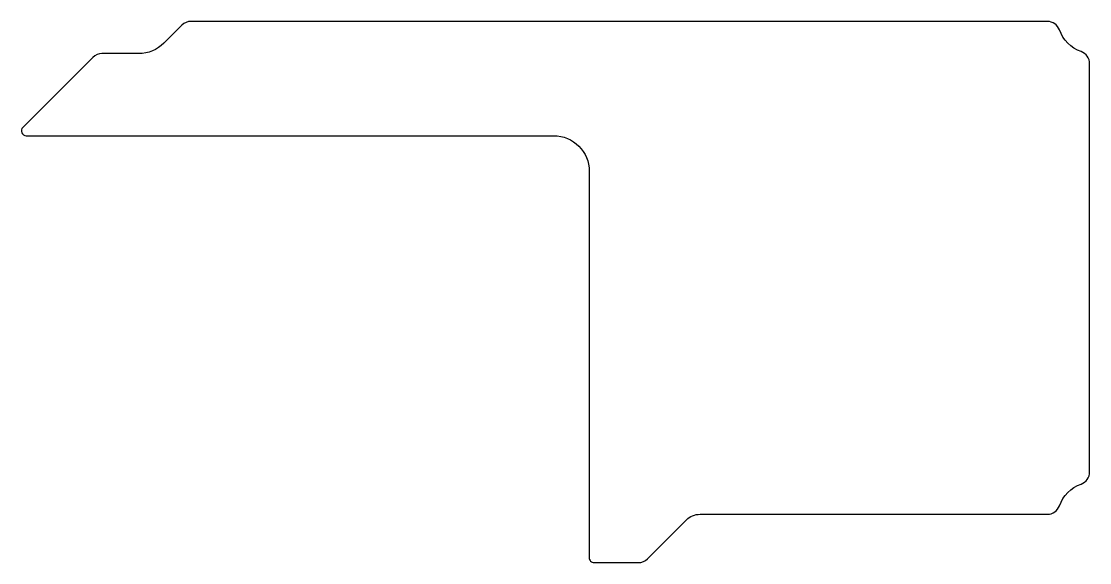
# Model space of a CAD drawing. Header units: millimetres. Extents: x -68.6 to -2.2, y -35.8 to -2.2.
import ezdxf

# ---------------------------------------------------------------- set-up
doc = ezdxf.new("R2010")
doc.units = ezdxf.units.MM
doc.layers.get('0').update_dxf_attribs({"linetype": 'CONTINUOUS'})

msp = doc.modelspace()

# ---------------------------------------------------------------- linework, layer by layer
msp.add_lwpolyline([(-4.828, -2.2), (-58.05, -2.2, 0.198912), (-58.616, -2.434), (-59.737, -3.556, -0.198912), (-61.293, -4.2), (-63.586, -4.2, 0.198912), (-64.151, -4.434), (-68.505, -8.788, 0.668179), (-68.293, -9.3), (-35.5, -9.3, -0.414214), (-33.3, -11.5), (-33.3, -35.5, 0.414214), (-33, -35.8), (-30.243, -35.8, 0.198912), (-29.677, -35.566), (-27.263, -33.151, -0.198912), (-26.414, -32.8), (-4.828, -32.8, 0.317837), (-4.074, -32.267, -0.226541), (-2.733, -30.926, 0.317837), (-2.2, -30.172), (-2.2, -4.828, 0.317837), (-2.733, -4.074, -0.226541), (-4.074, -2.733, 0.317837)], format="xyb", close=True)

doc.saveas('drawing.dxf')
